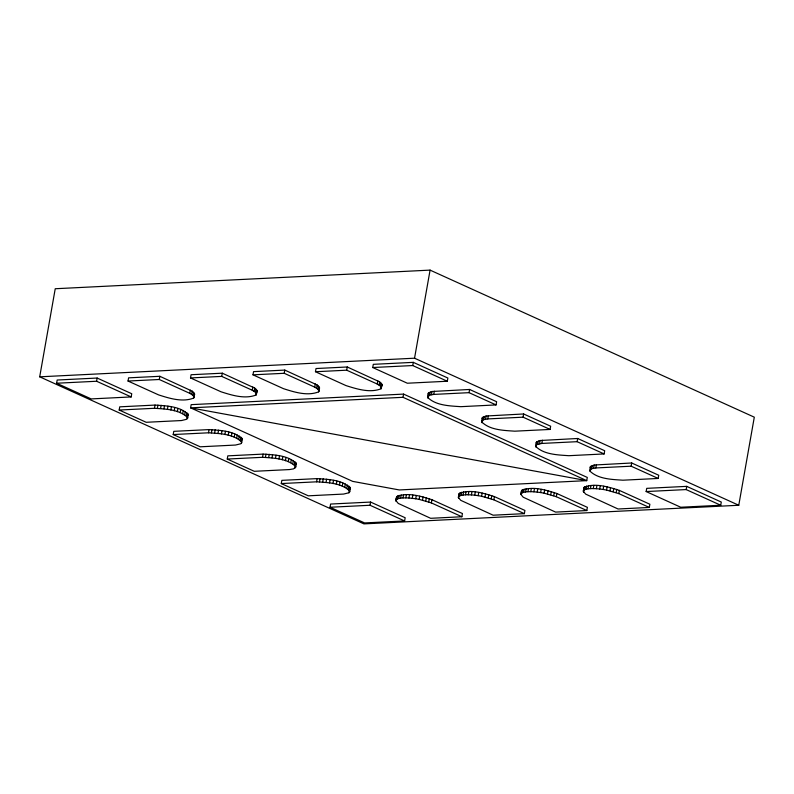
<?xml version="1.0" encoding="UTF-8"?>
<svg xmlns="http://www.w3.org/2000/svg" width="794" height="794" viewBox="0 0 794 794"><rect width="100%" height="100%" fill="white"/><g stroke="black" fill="none" stroke-linecap="round" stroke-linejoin="round"><path stroke-width="1.19" d="M119.179 410.041L146.195 422.289L181.479 420.542L186.818 419.232L187.692 417.674C179.464 409.327 165.609 409.069 154.463 408.285L119.179 410.041L119.745 406.836L155.029 405.079C166.174 405.873 180.03 406.131 188.247 414.468L188.109 415.302M173.211 434.546L200.227 446.804L235.52 445.047L240.86 443.747L241.723 442.179C233.505 433.842 219.65 433.584 208.504 432.799L173.211 434.546L173.777 431.341L209.07 429.594C220.216 430.378 234.071 430.636 242.289 438.973L241.426 440.541M227.253 459.061L254.269 471.308L289.552 469.562L293.621 468.847L295.765 466.693C287.537 458.346 273.682 458.088 262.536 457.304L227.253 459.061L227.809 455.855L263.102 454.099C274.248 454.893 288.103 455.151 296.321 463.488L295.457 465.046M281.284 483.566L308.3 495.823L343.594 494.067L348.933 492.766L349.797 491.198C341.579 482.861 327.724 482.603 316.578 481.819L281.284 483.566L281.85 480.36L317.143 478.613C328.289 479.397 342.145 479.655 350.362 487.992L349.499 489.561M427.539 397.288L429.683 395.134L433.742 394.419L469.036 392.663L496.052 404.92L496.617 401.714L469.601 389.467L432.045 391.492L428.254 393.248L427.539 397.288C435.757 405.625 449.622 405.883 460.768 406.677L496.052 404.92M428.254 393.248L428.542 395.015M481.581 421.803L483.725 419.649L487.784 418.924L523.077 417.178L550.093 429.435L550.659 426.229L523.633 413.972L486.087 416.006L482.286 417.763L481.581 421.803C489.799 430.14 503.654 430.398 514.8 431.182L550.093 429.435M482.147 418.597L482.286 417.763M535.613 446.307L536.476 444.749L541.816 443.439L577.109 441.682L604.125 453.94L604.691 450.734L577.675 438.487L540.119 440.511L536.327 442.268L535.613 446.307C543.83 454.644 557.696 454.902 568.841 455.696L604.125 453.94M536.178 443.112L536.327 442.268M589.654 470.822L591.798 468.668L595.857 467.944L631.141 466.197L658.166 478.454L658.732 475.249L631.706 462.991L594.15 465.026L590.359 466.783L589.654 470.822C597.872 479.159 611.727 479.417 622.873 480.201L658.166 478.454M590.22 467.616L590.359 466.783M39.7 376.822L55.233 288.738L430.08 270.119L754.3 417.178L738.767 505.262L363.92 523.881L39.7 376.822L414.547 358.203L738.767 505.262M56.612 383.234L57.178 380.028L97.156 378.043L131.744 393.735L131.179 396.931L91.191 398.916L56.612 383.234L96.6 381.249L131.179 396.931M96.6 381.249L97.156 378.043M128.032 381.041L128.598 377.845L159.842 376.296L192.227 391.174L194.599 394.062L193.676 398.062C182.56 402.508 169.529 398.389 158.562 394.886L128.032 381.041L159.276 379.492L189.796 393.338L193.011 395.392L194.034 397.268M159.276 379.492L159.842 376.296M154.463 408.285L155.029 405.079M157.391 408.305L157.946 405.099M160.577 408.503L161.142 405.297M163.951 408.86L164.517 405.655M167.415 409.376L167.971 406.171M170.859 410.032L171.425 406.836M174.194 410.816L174.759 407.62M177.34 411.709L177.906 408.503M180.188 412.672L180.754 409.466M182.67 413.684L183.225 410.478M190.51 377.944L191.076 374.738L222.31 373.19L254.705 388.067L257.077 390.956L256.154 394.965C245.038 399.412 232.007 395.283 221.03 391.789L190.51 377.944L221.744 376.396L252.274 390.241L255.489 392.296L256.512 394.161M184.704 414.716L185.27 411.52M189.796 393.338L190.362 390.132M186.253 415.748L186.808 412.543M187.007 418.16L187.821 413.535M191.662 394.38L192.227 391.174M187.543 418.507L188.247 414.468M193.011 395.392L193.577 392.186M193.815 396.365L194.371 393.159M193.676 398.062L194.599 394.062M208.504 432.799L209.07 429.594M211.422 432.819L211.988 429.614M221.744 376.396L222.31 373.19M214.618 433.008L215.184 429.802M217.993 433.365L218.548 430.169M221.447 433.881L222.012 430.685M224.891 434.546L225.456 431.341M228.235 435.33L228.801 432.125M231.372 436.214L231.937 433.018M234.22 437.176L234.786 433.981M236.701 438.189L237.267 434.993M238.746 439.231L239.302 436.025M240.284 440.253L240.85 437.057M252.988 374.837L253.554 371.642L284.788 370.083L317.173 384.971L319.545 387.859L318.632 391.859C307.516 396.305 294.485 392.186 283.508 388.683L252.988 374.837L284.222 373.289L314.742 387.135L317.957 389.189L318.99 391.065M241.287 441.246L241.852 438.05M241.575 443.012L242.289 438.973M252.274 390.241L252.839 387.035M254.14 391.273L254.705 388.067M255.489 392.296L256.055 389.09M256.283 393.268L256.849 390.062M256.154 394.965L257.077 390.956M262.536 457.304L263.102 454.099M265.464 457.324L266.02 454.118M268.65 457.523L269.216 454.317M284.222 373.289L284.788 370.083M272.024 457.88L272.59 454.674M275.478 458.396L276.044 455.19M278.932 459.051L279.498 455.855M282.267 459.835L282.833 456.639M285.413 460.728L285.979 457.523M288.262 461.691L288.827 458.485M290.733 462.704L291.299 459.498M292.778 463.736L293.343 460.54M294.326 464.768L294.882 461.562M294.892 468.252L295.269 466.118M295.328 465.76L295.894 462.555M295.616 467.527L296.321 463.488M315.466 371.741L316.022 368.535L347.266 366.987L379.651 381.864L382.023 384.753L381.1 388.762C369.984 393.209 356.953 389.08 345.986 385.586L315.466 371.741L346.7 370.193L377.219 384.028L380.435 386.092L381.457 387.958M314.742 387.135L315.307 383.929M316.608 388.167L317.173 384.971M317.957 389.189L318.523 385.983M318.761 390.162L319.327 386.956M318.632 391.859L319.545 387.859M316.578 481.819L317.143 478.613M319.496 481.839L320.061 478.633M322.692 482.027L323.257 478.822M326.056 482.385L326.622 479.189M346.7 370.193L347.266 366.987M329.52 482.901L330.086 479.705M332.964 483.566L333.53 480.36M330.036 507.257L330.602 504.051L370.59 502.066L405.168 517.748L404.603 520.953L364.615 522.938L330.036 507.257L370.024 505.262L404.603 520.953M336.309 484.35L336.874 481.144M339.445 485.233L340.011 482.037M342.293 486.196L342.859 483M344.775 487.218L345.34 484.012M346.809 488.25L347.375 485.045M348.358 489.273L348.923 486.077M348.933 492.766L349.31 490.623M349.36 490.265L349.926 487.069M349.648 492.032L350.362 487.992M372.733 367.533L373.299 364.337L413.287 362.352L447.866 378.033L447.3 381.239L407.322 383.224L372.733 367.533L412.721 365.548L447.3 381.239M377.219 384.028L377.785 380.832M379.085 385.07L379.651 381.864M380.435 386.092L381.001 382.887M381.239 387.055L381.805 383.859M381.1 388.762L382.023 384.753M370.024 505.262L370.59 502.066M403.015 397.308L190.6 407.848L586.736 480.638L403.015 397.308L403.58 394.102L191.165 404.652L190.6 407.848L352.705 481.382L399.313 489.948L586.736 480.638L587.302 477.432L403.58 394.102M412.721 365.548L413.287 362.352M414.547 358.203L430.08 270.119M395.878 500.528L396.802 496.528C407.918 492.082 420.949 496.2 431.916 499.704L462.445 513.549L461.88 516.745L430.636 518.303L398.251 503.416L395.878 500.528L396.802 496.528M396.107 501.431L396.444 497.332M396.236 499.734L397.159 499.049L397.725 495.853M397.159 499.049L398.628 498.513L399.193 495.317M398.628 498.513L400.603 498.136L401.168 494.93M400.603 498.136L403.034 497.917L403.59 494.712M403.034 497.917L405.833 497.878L406.399 494.672M405.833 497.878L408.94 498.007L409.496 494.801M427.976 398.221L428.353 396.087M428.403 395.73L428.968 392.524M429.683 395.134L430.249 391.938M408.94 498.007L412.255 498.304L412.82 495.099M431.479 394.697L432.045 391.492M433.742 394.419L434.308 391.214M412.255 498.304L415.689 498.761L416.255 495.565M461.88 516.745L431.35 502.91L419.153 499.376L419.718 496.171M422.547 500.121L423.113 496.915M425.773 500.964L426.328 497.769M428.73 501.907L429.296 498.701M431.35 502.91L431.916 499.704M469.036 392.663L469.601 389.467M458.356 497.431L459.279 493.421C470.395 488.975 483.427 493.104 494.394 496.597L524.913 510.443L524.348 513.649L493.114 515.197L460.728 500.319L458.356 497.431L459.279 493.421M458.575 498.324L458.922 494.225M458.714 496.627L459.637 495.952L460.202 492.746M459.637 495.952L461.106 495.416L461.671 492.211M461.106 495.416L463.081 495.029L463.646 491.823M463.081 495.029L465.502 494.811L466.068 491.615M465.502 494.811L468.311 494.771L468.867 491.565M482.018 422.726L482.395 420.592M482.444 420.234L483.01 417.039M483.725 419.649L484.28 416.443M468.311 494.771L471.408 494.9L471.973 491.694M485.521 419.202L486.087 416.006M487.784 418.924L488.35 415.728M471.408 494.9L474.733 495.198L475.288 492.002M474.733 495.198L478.167 495.664L478.732 492.459M524.348 513.649L493.828 499.803L481.63 496.27L482.196 493.074M485.025 497.014L485.581 493.808M488.241 497.868L488.806 494.662M491.208 498.801L491.774 495.605M493.828 499.803L494.394 496.597M523.077 417.178L523.633 413.972M520.824 494.325L521.747 490.325C532.863 485.878 545.895 489.997 556.872 493.501L587.391 507.346L586.826 510.542L555.592 512.1L523.206 497.213L520.824 494.325L521.747 490.325M521.182 493.531L522.115 492.846L522.68 489.65M522.115 492.846L523.583 492.31L524.149 489.104M523.583 492.31L525.559 491.933L526.124 488.727M525.559 491.933L527.98 491.714L528.546 488.509M536.049 447.24L536.426 445.106M536.476 444.749L537.042 441.543M537.756 444.154L538.322 440.958M527.98 491.714L530.779 491.665L531.345 488.469M539.553 443.717L540.119 440.511M541.816 443.439L542.381 440.233M530.779 491.665L533.886 491.804L534.451 488.598M533.886 491.804L537.201 492.101L537.766 488.896M537.201 492.101L540.645 492.558L541.21 489.362M586.826 510.542L556.306 496.697L544.108 493.173L544.674 489.967M547.493 493.908L548.059 490.712M550.718 494.761L551.284 491.565M553.686 495.704L554.252 492.498M556.306 496.697L556.872 493.501M577.109 441.682L577.675 438.487M583.302 491.228L584.225 487.218C595.341 482.772 608.373 486.901 619.35 490.394L649.869 504.24L649.303 507.445L618.069 508.994L585.674 494.116L583.302 491.228L584.225 487.218M583.53 492.121L583.908 489.987M583.659 490.424L584.582 489.749L585.148 486.543M584.582 489.749L586.061 489.213L586.627 486.007M590.518 469.254L591.083 466.058M586.061 489.213L588.036 488.826L588.602 485.62M591.798 468.668L592.354 465.463M593.594 468.222L594.15 465.026M588.036 488.826L590.458 488.608L591.024 485.412M595.857 467.944L596.423 464.748M590.458 488.608L593.257 488.568L593.823 485.362M593.257 488.568L596.363 488.697L596.929 485.491M596.363 488.697L599.678 488.995L600.244 485.799M599.678 488.995L603.112 489.461L603.678 486.256M649.303 507.445L618.784 493.6L606.576 490.067L607.142 486.861M609.971 490.811L610.536 487.605M613.196 491.665L613.762 488.459M616.154 492.598L616.72 489.402M618.784 493.6L619.35 490.394M631.141 466.197L631.706 462.991M646.157 491.555L646.723 488.35L686.711 486.365L721.289 502.056L720.724 505.252L680.746 507.247L646.157 491.555L686.145 489.57L720.724 505.252M686.145 489.57L686.711 486.365M255.797 392.435L256.72 391.76M603.112 489.461L606.576 490.067M540.645 492.558L544.108 493.173M478.167 495.664L481.63 496.27M415.689 498.761L419.153 499.376M583.868 488.022L584.096 488.915M521.39 491.119L521.618 492.022"/></g></svg>
